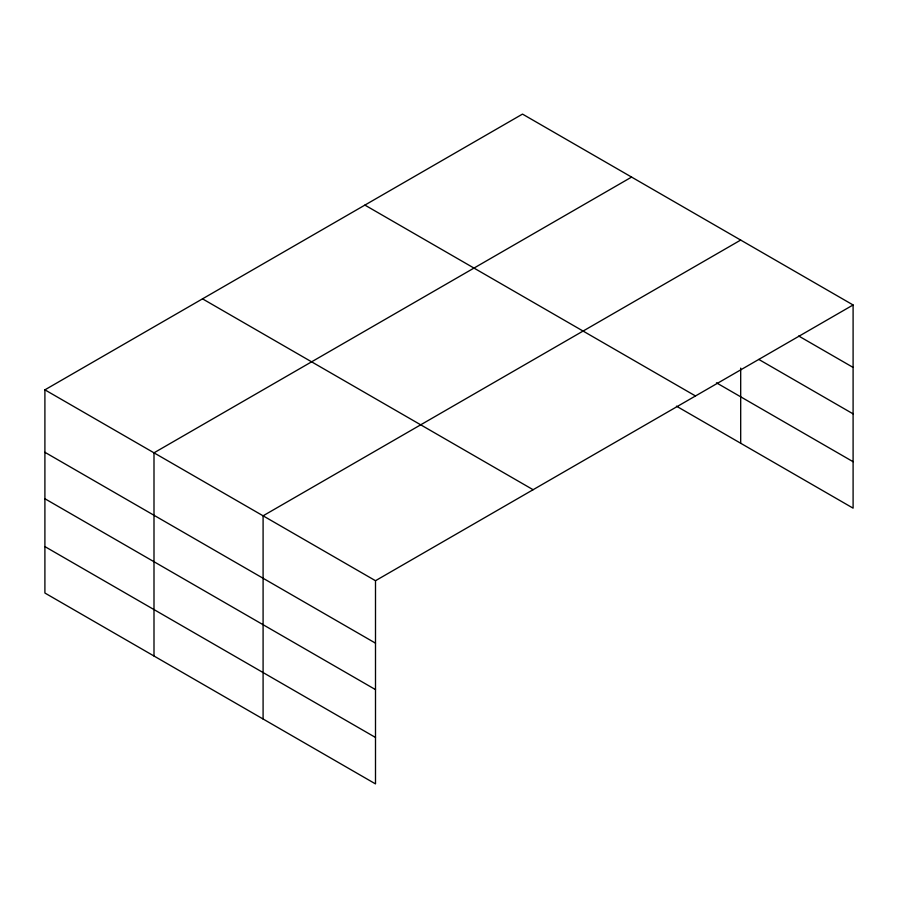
<?xml version="1.0" encoding="UTF-8"?>
<svg xmlns="http://www.w3.org/2000/svg" width="898" height="898" viewBox="0 0 898 898"><rect width="100%" height="100%" fill="white"/><g stroke="black" fill="none" stroke-linecap="round" stroke-linejoin="round"><path stroke-width="1.35" d="M44.9 389.844L375.499 580.714L375.499 783.898L44.9 593.028L44.9 389.844L522.501 114.102L853.1 304.972L853.1 508.156L676.452 406.165M631.597 177.086L153.996 452.828L153.996 656.011M740.693 240.069L263.092 515.811L263.092 719.006M375.499 580.714L853.1 304.972M798.715 336.02L853.1 367.417M758.821 359.436L853.1 413.866M716.458 382.817L853.1 461.718M364.891 205.092L695.49 395.962M202.51 298.843L533.109 489.713M44.9 452.289L375.499 643.159M44.9 498.738L375.499 689.608M44.9 546.59L375.499 737.46M740.693 368.113L740.693 443.264"/></g></svg>
